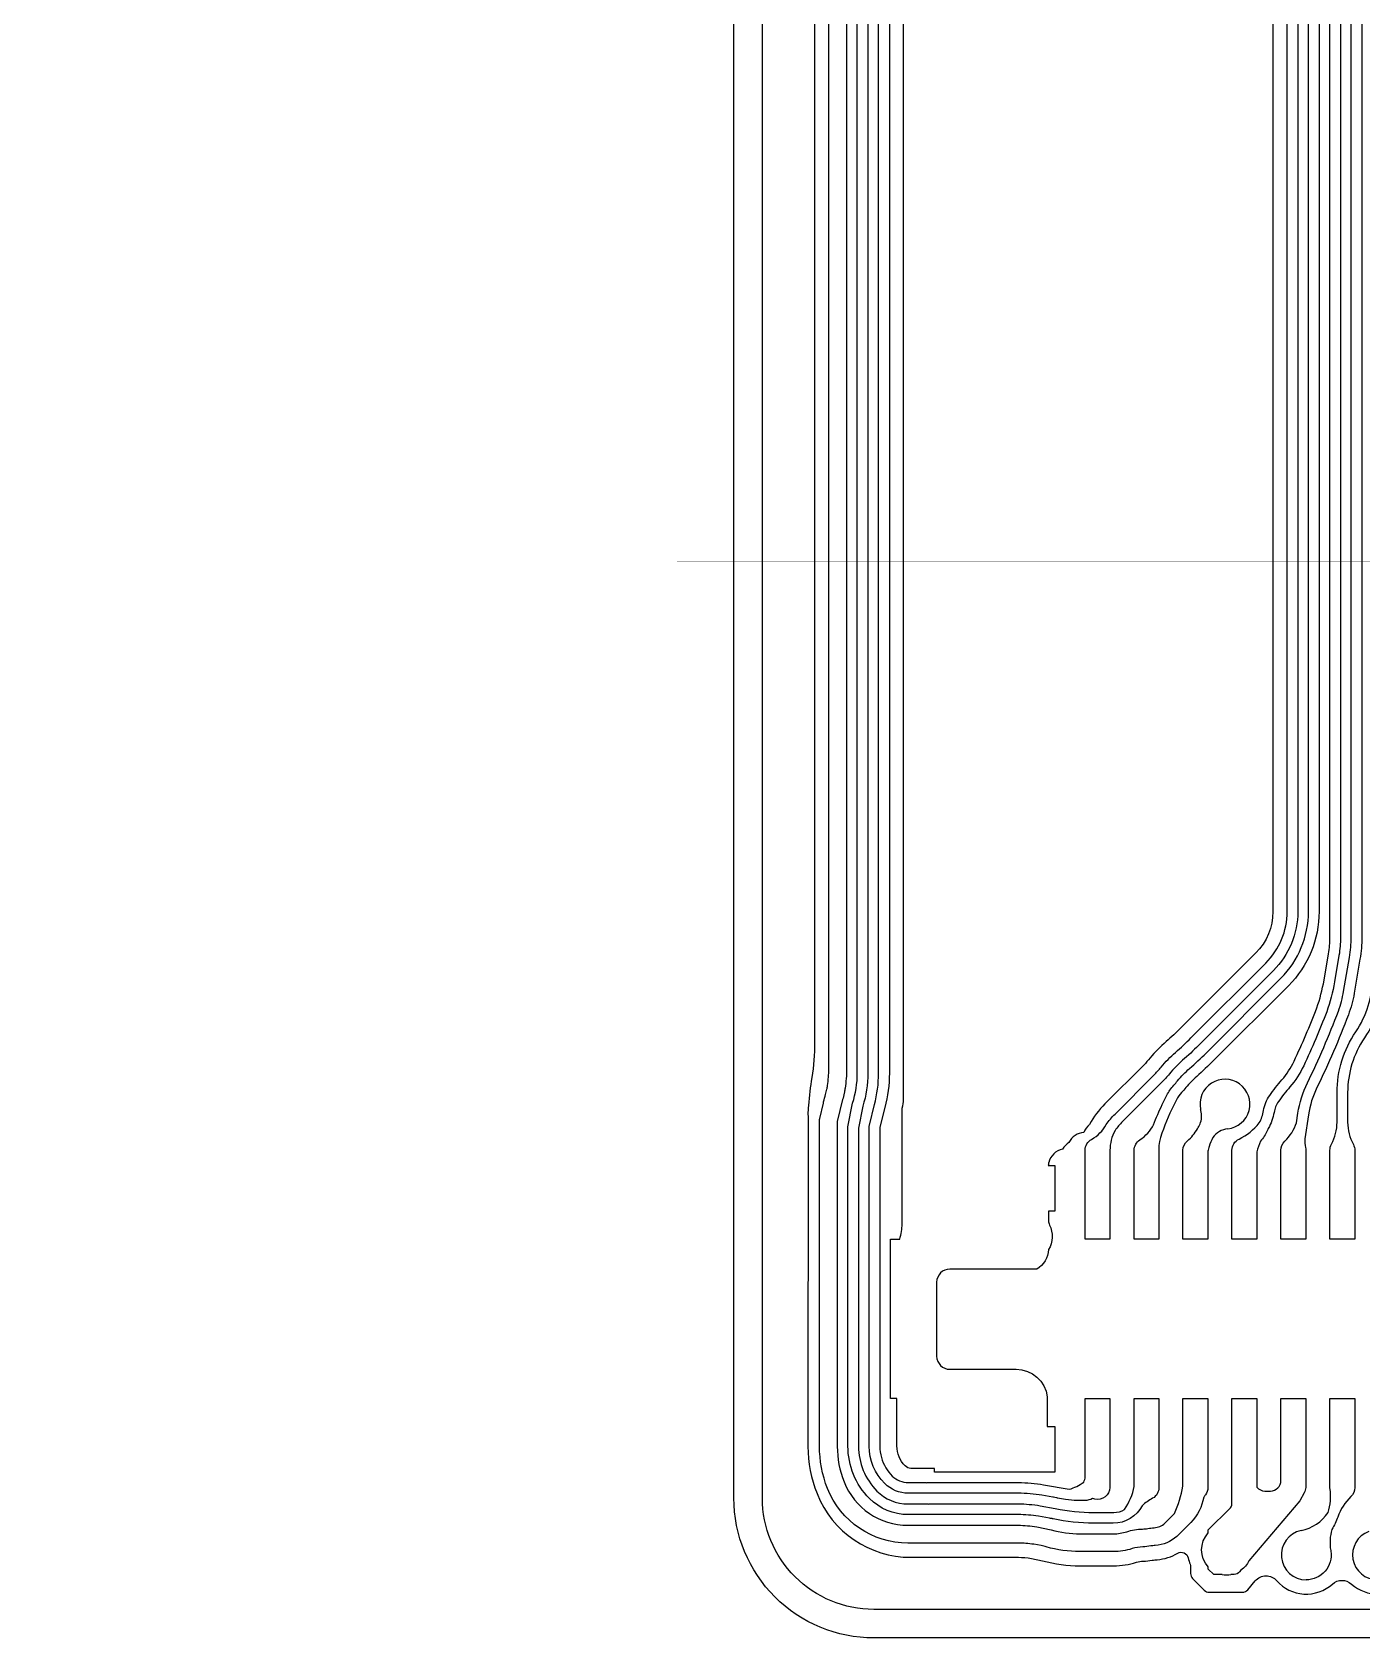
# Model space of a CAD drawing. Extents: x 726 to 3150, y -650 to 148.
# Drawn here: x 2597.8 to 2607.3, y -589.8 to -578.33 of the extents above; entities that cross this region are included whole.
import ezdxf

# ---------------------------------------------------------------- set-up
doc = ezdxf.new("R2010")
doc.units = 0
for name, color, linetype in [('bak_bak_btr2-bcq2792', 8, 'Continuous'), ('bak_outline', 12, 'Continuous'), ('quyukuang', 10, 'Continuous')]:
    doc.layers.add(name, color=color, linetype=linetype)

msp = doc.modelspace()

# ---------------------------------------------------------------- linework, layer by layer
at = {"layer": 'bak_bak_btr2-bcq2792'}
msp.add_line((2604.038, -588.574), (2604.038, -588.574), dxfattribs=at)
msp.add_lwpolyline([(2598, -555.381), (2598, -549.881, -0.196002), (2602.246, -539.466, 0.196006), (2603.017, -537.576), (2603.017, -506.983, -0.414216), (2603.814, -506.186), (2615.413, -506.186, -0.414216), (2616.21, -506.983), (2616.21, -537.991, -0.202307), (2611.708, -548.661, 0.202311), (2611.194, -549.881), (2611.194, -555.381, 0.202315), (2611.708, -556.601, -0.202307), (2616.21, -567.271), (2616.21, -588.803, -0.414217), (2615.413, -589.599), (2603.814, -589.599, -0.414217), (2603.017, -588.803), (2603.017, -567.686, 0.196007), (2602.246, -565.796, -0.196002)], format="xyb", close=True, dxfattribs=at)
for points in [[(2604.038, -588.574, -0.197919), (2603.979, -588.431), (2603.979, -588.093), (2603.934, -588.093), (2603.934, -586.952), (2603.999, -586.952, 0.067771), (2604.016, -586.844), (2604.016, -586.017, 0.07443), (2604.026, -585.952), (2604.026, -567.562, 0.191989), (2603.008, -565.007)], [(2603.391, -567.562), (2603.391, -585.548, -0.039333), (2603.371, -585.798, 0.026073), (2603.347, -585.998, 0.029027), (2603.343, -586.064, 0.014298), (2603.344, -586.073), (2603.343, -588.434, 0.094897), (2603.408, -588.772, 0.307018), (2604.078, -589.227), (2604.847, -589.227, -0.040468), (2604.94, -589.235), (2605.02, -589.251, 0.068543), (2605.288, -589.288), (2605.529, -589.288, 0.077303), (2605.691, -589.262, -0.070856), (2605.74, -589.254, 0.031702), (2605.804, -589.248, -0.050294), (2605.84, -589.244, 0.109237), (2605.986, -589.198, -0.509536), (2606.061, -589.231, 0.042421), (2606.075, -589.277, -0.089612), (2606.078, -589.294), (2606.078, -589.343, 0.199328), (2606.093, -589.378), (2606.176, -589.462, 0.198628), (2606.212, -589.476), (2606.449, -589.476, 0.220256), (2606.487, -589.459), (2606.54, -589.395, -0.45846), (2606.694, -589.394, 0.418189), (2607.092, -589.418, -0.382941), (2607.228, -589.418, 0.390724), (2607.607, -589.412, -0.400848)], [(2603.619, -567.562), (2603.619, -585.736, -0.038831), (2603.608, -585.875, 0.002494), (2603.604, -585.903, -0.022507), (2603.603, -585.909, -0.019927), (2603.59, -585.956), (2603.553, -586.112), (2603.553, -588.434, 0.094933), (2603.601, -588.688, 0.306935), (2604.058, -588.998), (2604.846, -588.998, -0.040781), (2604.978, -589.009), (2605.082, -589.031, 0.068436), (2605.288, -589.059), (2605.528, -589.059, 0.077773), (2605.622, -589.044, -0.07028), (2605.734, -589.025, 0.03515), (2605.772, -589.021, -0.024941), (2605.818, -589.016, 0.167928), (2605.894, -588.983, 0.010435), (2605.908, -588.969), (2605.964, -588.913, 0.056827), (2606.024, -588.719), (2606.024, -588.093), (2606.202, -588.093), (2606.202, -588.728, -0.162289), (2606.184, -588.781, 0.005922), (2606.172, -588.798, -0.156311), (2606.08, -588.977), (2605.98, -589.077, -0.169296), (2605.826, -589.143, 0.025018), (2605.793, -589.146, -0.034965), (2605.737, -589.152, 0.070364), (2605.66, -589.165, -0.077526), (2605.528, -589.186), (2605.287, -589.186, -0.068457), (2605.047, -589.153, 0.007448), (2605.01, -589.143), (2604.957, -589.134, 0.040774), (2604.846, -589.125), (2604.058, -589.125, -0.307141), (2603.483, -588.735, -0.095578), (2603.426, -588.431), (2603.426, -586.105, -0.060199), (2603.427, -586.09), (2603.453, -585.981, -0.03767), (2603.455, -585.971, -0.02896), (2603.469, -585.919, 0.019441), (2603.479, -585.882, -0.002342), (2603.483, -585.855, 0.038678), (2603.492, -585.736), (2603.492, -567.562, 0.196017)], [(2603.772, -567.562), (2603.772, -585.767, -0.077863), (2603.735, -586.003), (2603.705, -586.161), (2603.705, -588.433, 0.197489), (2603.836, -588.753, 0.200192), (2604.059, -588.845), (2604.193, -588.845, -0.066756), (2604.203, -588.847, -0.066812), (2604.213, -588.845), (2604.846, -588.845, -0.041132), (2605.003, -588.858), (2605.111, -588.878, 0.052347), (2605.386, -588.907), (2605.529, -588.907, 0.13216), (2605.606, -588.885, 0.107362), (2605.675, -588.72), (2605.675, -588.093), (2605.852, -588.093), (2605.852, -588.728, -0.272441), (2605.807, -588.805, 0.054505), (2605.732, -588.858, -0.282813), (2605.526, -588.983), (2605.386, -588.983, -0.052347), (2605.095, -588.952, -0.028715), (2605.091, -588.951, -0.033564), (2605.086, -588.95, 0.008878), (2605.069, -588.947), (2604.991, -588.933, 0.04113), (2604.846, -588.922), (2604.213, -588.922, -0.066756), (2604.203, -588.92, -0.066812), (2604.193, -588.922), (2604.059, -588.922, -0.200351), (2603.782, -588.806, -0.197208), (2603.629, -588.432), (2603.629, -586.15), (2603.662, -585.982, 0.078659), (2603.696, -585.767), (2603.696, -567.562, 0.195989)], [(2603.925, -567.562), (2603.925, -585.767, -0.066844), (2603.892, -586.011), (2603.857, -586.153), (2603.857, -588.433, 0.136835), (2603.9, -588.587, 0.061216), (2603.946, -588.646, 0.199196), (2604.06, -588.693), (2604.181, -588.693, -0.066692), (2604.191, -588.694, -0.066705), (2604.201, -588.693), (2604.847, -588.693, -0.040971), (2605.028, -588.708), (2605.211, -588.741, 0.080483), (2605.314, -588.69, 0.134788), (2605.325, -588.652), (2605.325, -588.093), (2605.502, -588.093), (2605.502, -588.728, -0.469413), (2605.394, -588.811, 0.011952), (2605.377, -588.807, -0.120604), (2605.323, -588.821), (2605.267, -588.821, -0.040489), (2605.185, -588.814, -0.011882), (2605.127, -588.803, -0.025832), (2605.123, -588.802, -0.027904), (2605.119, -588.801, 0.008315), (2605.098, -588.797, -0.019226), (2605.096, -588.797, -0.011088), (2605.094, -588.796), (2605.016, -588.783, 0.04097), (2604.847, -588.769), (2604.201, -588.769, -0.066692), (2604.191, -588.768, -0.066705), (2604.181, -588.769), (2604.06, -588.769, -0.199644), (2603.892, -588.699, -0.197191), (2603.781, -588.433), (2603.781, -586.148, -0.061505), (2603.782, -586.139), (2603.818, -585.991, 0.066962), (2603.848, -585.767), (2603.848, -567.562, 0.19601)], [(2606.667, -567.561), (2606.667, -584.612, -0.198651), (2606.544, -584.908), (2606.009, -585.443, -0.016766), (2605.904, -585.541, 0.038969), (2605.789, -585.658, -0.022423), (2605.743, -585.709), (2605.466, -585.987, 0.071019), (2605.355, -586.133, 0.106274), (2605.315, -586.19, 0.270457), (2605.209, -586.263, 0.125985), (2605.163, -586.309, 0.287204), (2605.064, -586.406), (2605.063, -586.406), (2605.063, -586.415, 0.022025), (2605.061, -586.426), (2605.109, -586.426), (2605.109, -586.754), (2605.063, -586.754), (2605.063, -586.822, 0.103136), (2605.069, -586.852, -0.266083), (2605.063, -587.028, -0.256015), (2604.979, -587.167), (2604.358, -587.167, 0.408292), (2604.263, -587.26), (2604.263, -587.79, 0.408263), (2604.358, -587.883), (2604.831, -587.883, -0.378699), (2605.054, -588.08), (2605.054, -588.291), (2605.109, -588.291), (2605.109, -588.619), (2604.247, -588.619), (2604.247, -588.591), (2604.079, -588.591, -0.199281), (2604.038, -588.574)], [(2606.845, -567.561), (2606.845, -584.612, -0.1989), (2606.67, -585.034), (2606.135, -585.569, -0.016792), (2606.021, -585.675, 0.038687), (2605.927, -585.772, -0.022429), (2605.869, -585.835), (2605.592, -586.113, 0.043923), (2605.539, -586.176, 0.133097), (2605.502, -586.318), (2605.502, -586.953), (2605.325, -586.953), (2605.325, -586.318, -0.273225), (2605.371, -586.24, 0.135407), (2605.475, -586.134, -0.044797), (2605.538, -586.059), (2605.815, -585.781, 0.02254), (2605.868, -585.723, -0.038778), (2605.971, -585.618, 0.016771), (2606.081, -585.515), (2606.616, -584.98, 0.198901), (2606.769, -584.612), (2606.769, -567.561, 0.075245)], [(2606.997, -567.561), (2606.997, -584.612, -0.198805), (2606.778, -585.142), (2606.243, -585.677, -0.016799), (2606.122, -585.79, 0.038503), (2606.044, -585.87, -0.010342), (2606.014, -585.904, 0.069664), (2605.977, -585.958), (2605.944, -586.025, 0.045138), (2605.855, -586.256, 0.049187), (2605.852, -586.312, -0.016214), (2605.852, -586.318), (2605.852, -586.953), (2605.675, -586.953), (2605.675, -586.318, -0.25567), (2605.716, -586.243, 0.130634), (2605.814, -586.135, -0.026925), (2605.876, -585.991), (2605.909, -585.925, -0.069882), (2605.958, -585.853, 0.010349), (2605.985, -585.821, -0.038535), (2606.071, -585.733, 0.016799), (2606.189, -585.623), (2606.724, -585.088, 0.198807), (2606.921, -584.612), (2606.921, -567.561, 0.075222)], [(2607.15, -567.561), (2607.15, -584.794, -0.041963), (2607.139, -584.926), (2607.107, -585.115, -0.043369), (2607.051, -585.328, -0.017687), (2606.887, -585.714, -0.071293), (2606.788, -585.865, 0.028911), (2606.706, -585.97, 0.111703), (2606.675, -586.047, -0.08674), (2606.634, -586.162, 0.016848), (2606.626, -586.179, -0.061757), (2606.579, -586.253, 0.047335), (2606.552, -586.328), (2606.552, -586.953), (2606.374, -586.953), (2606.374, -586.318, -0.287667), (2606.425, -586.238, 0.111096), (2606.569, -586.122, 0.083974), (2606.6, -586.034, -0.111689), (2606.644, -585.926, -0.028887), (2606.731, -585.815, 0.071264), (2606.818, -585.681, 0.017662), (2606.98, -585.301, 0.043043), (2607.032, -585.102), (2607.064, -584.914, 0.041967), (2607.074, -584.794), (2607.074, -567.561, 0.075223)], [(2607.302, -567.559), (2607.302, -584.794, -0.04192), (2607.289, -584.952), (2607.248, -585.196, -0.04814), (2607.206, -585.35, -0.02333), (2606.981, -585.87, 0.075107), (2606.921, -586.064), (2606.894, -586.236, 0.049781), (2606.9, -586.298, -0.054512), (2606.902, -586.318), (2606.902, -586.953), (2606.724, -586.953), (2606.724, -586.318, -0.204852), (2606.752, -586.253, 0.125042), (2606.835, -586.121), (2606.845, -586.053, -0.075107), (2606.913, -585.837, 0.023334), (2607.135, -585.323, 0.048061), (2607.172, -585.183), (2607.214, -584.939, 0.041924), (2607.226, -584.794), (2607.226, -567.559, 0.07621)], [(2607.455, -567.56), (2607.455, -585.082, -0.1504), (2607.321, -585.515, 0.150348), (2607.201, -585.905), (2607.201, -586.117, 0.125999), (2607.242, -586.277, -0.119415), (2607.252, -586.318), (2607.252, -586.953), (2607.074, -586.953), (2607.074, -586.318, -0.12817), (2607.086, -586.274, 0.12365), (2607.125, -586.117), (2607.125, -585.905, -0.150444), (2607.259, -585.472, 0.1503), (2607.378, -585.082), (2607.378, -567.558, 0.040679)], [(2606.024, -586.953), (2606.024, -586.318, -0.221329), (2606.056, -586.25, 0.088353), (2606.127, -586.165, -0.013978), (2606.146, -586.13, 0.162495), (2606.152, -586.034, -0.036195), (2606.15, -586.025)], [(2606.344, -586.165, 0.211492), (2606.237, -586.227, 0.02959), (2606.211, -586.29, 0.028869), (2606.202, -586.325), (2606.202, -586.953), (2606.024, -586.953)], [(2606.205, -589.053), (2606.205, -589.031), (2606.358, -588.878, 0.10027), (2606.374, -588.854), (2606.374, -588.093), (2606.552, -588.093), (2606.552, -588.725, 0.22608), (2606.61, -588.753), (2606.649, -588.753, 0.414241), (2606.724, -588.678), (2606.724, -588.093), (2606.902, -588.093), (2606.902, -588.728), (2606.902, -588.728, -0.114787), (2606.889, -588.766), (2606.86, -588.823), (2606.495, -589.252, -0.125321), (2606.438, -589.319), (2606.428, -589.331, -0.22027), (2606.39, -589.349), (2606.367, -589.349)], [(2606.869, -589.036, 0.191706), (2607.061, -588.907, 0.117646), (2607.075, -588.74, -0.034727), (2607.074, -588.728), (2607.074, -588.093), (2607.252, -588.093), (2607.252, -588.728, -0.208518), (2607.224, -588.793, 0.12151), (2607.131, -588.939, -0.026698), (2607.089, -589.028, 0.121113), (2607.08, -589.177, -0.046645), (2607.081, -589.184, -0.457816), (2606.905, -589.388)], [(2606.304, -589.349), (2606.244, -589.349), (2606.205, -589.311), (2606.205, -589.296, -0.395071), (2606.205, -589.053)]]:
    msp.add_lwpolyline(points, format="xyb", dxfattribs=at)
for centre, start, end in [((2606.324, -585.988), 276.3362, 191.9785), ((2606.905, -589.21), 101.7995, 270.0033), ((2607.414, -589.209), 110.4321, 270.0056), ((2606.335, -589.174), 259.8321, 280.1679)]:
    msp.add_arc(centre, 0.178, start, end, dxfattribs=at)
at = {"layer": 'bak_outline'}
msp.add_lwpolyline([(2603.814, -505.983), (2615.413, -505.983, -0.414215), (2616.413, -506.983), (2616.413, -537.991, -0.202312), (2611.85, -548.807, 0.202309), (2611.397, -549.881), (2611.397, -555.381, 0.202309), (2611.85, -556.456, -0.202312), (2616.413, -567.272), (2616.413, -588.803, -0.414215), (2615.413, -589.803), (2603.814, -589.803, -0.414215), (2602.814, -588.803), (2602.814, -567.686, 0.196013), (2602.101, -565.938, -0.196007), (2597.797, -555.381), (2597.797, -549.881, -0.196007), (2602.101, -539.324, 0.196013), (2602.814, -537.576), (2602.814, -506.983, -0.414215)], format="xyb", close=True, dxfattribs=at)
at = {"layer": 'quyukuang', "const_width": 0.001}
msp.add_lwpolyline([(2602.407, -582.108), (2602.407, -572.06), (2615.1, -572.06), (2615.1, -582.108)], close=True, dxfattribs=at)

doc.saveas('drawing.dxf')
